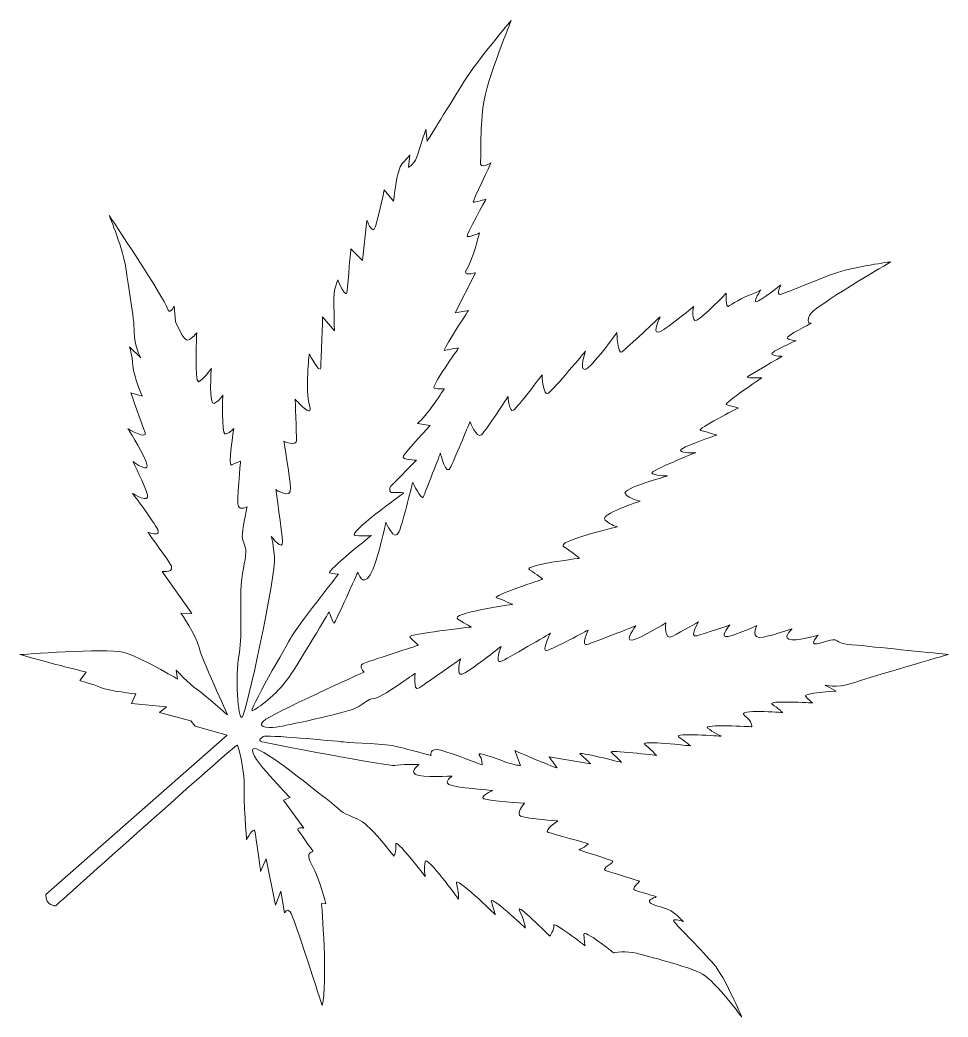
# Model space of a CAD drawing. Extents: x 566 to 1519, y -1337 to -562.
# Drawn here: x 1058.6 to 1125.7, y -684.5 to -612.3 of the extents above; entities that cross this region are included whole.
import ezdxf

# ---------------------------------------------------------------- set-up
doc = ezdxf.new("R2010")
doc.units = 0
doc.header["$MEASUREMENT"] = 0
doc.layers.add('katman 1', color=7, linetype='Continuous')

msp = doc.modelspace()

# ---------------------------------------------------------------- linework, layer by layer
at = {"layer": 'katman 1', "lineweight": 0}
msp.add_open_spline([(1063.337, -659.511), (1063.337, -659.511), (1062.888, -660.129), (1062.888, -660.129), (1062.888, -660.129), (1063.817, -660.377), (1064.387, -660.627), (1064.956, -660.876), (1066.941, -661.091), (1066.941, -661.091), (1066.941, -661.091), (1066.615, -661.786), (1066.615, -661.786), (1066.615, -661.786), (1069.157, -662.018), (1069.157, -662.018), (1069.157, -662.018), (1068.658, -662.432), (1068.658, -662.432), (1068.658, -662.432), (1070.905, -663.033), (1070.905, -663.033), (1070.905, -663.033), (1071.23, -663.425), (1071.23, -663.425), (1071.23, -663.425), (1073.546, -664.086), (1073.546, -664.086), (1073.546, -664.086), (1060.434, -675.6), (1060.434, -675.6), (1060.405, -676.434), (1061.129, -676.434), (1061.129, -676.434), (1061.129, -676.434), (1074.126, -664.784), (1074.258, -664.795), (1074.388, -664.807), (1074.821, -666.775), (1074.776, -667.736), (1074.732, -668.695), (1074.944, -671.652), (1074.944, -671.652), (1074.944, -671.652), (1075.474, -670.648), (1075.55, -671.027), (1075.626, -671.407), (1075.961, -673.936), (1075.961, -673.936), (1075.961, -673.936), (1076.374, -673.033), (1076.374, -673.033), (1076.374, -673.033), (1077.031, -676.38), (1077.031, -676.38), (1077.031, -676.38), (1077.429, -675.364), (1077.429, -675.364), (1077.429, -675.364), (1077.702, -676.944), (1077.702, -676.944), (1077.702, -676.944), (1077.868, -676.566), (1078.105, -676.85), (1078.344, -677.135), (1080.419, -683.638), (1080.419, -683.638), (1080.843, -682.121), (1080.373, -676.248), (1080.373, -676.248), (1080.373, -676.248), (1080.677, -676.276), (1080.677, -676.276), (1080.677, -676.276), (1080.248, -674.505), (1079.665, -673.465), (1079.083, -672.425), (1079.854, -672.583), (1079.738, -672.442), (1079.619, -672.3), (1078.999, -671.41), (1078.726, -671.035), (1078.456, -670.658), (1079.099, -670.806), (1079.099, -670.806), (1079.099, -670.806), (1077.618, -668.786), (1077.618, -668.786), (1077.618, -668.786), (1078.097, -668.588), (1078.097, -668.588), (1078.097, -668.588), (1075.066, -665.572), (1075.392, -665.096), (1075.719, -664.621), (1079.571, -667.803), (1080.697, -668.672), (1081.824, -669.542), (1081.625, -669.544), (1082.341, -669.873), (1083.055, -670.202), (1083.29, -670.245), (1083.896, -670.828), (1084.5, -671.409), (1085.597, -672.822), (1085.597, -672.822), (1085.597, -672.822), (1085.818, -672.559), (1085.74, -671.981), (1085.661, -671.405), (1087.871, -674.303), (1087.871, -674.303), (1087.871, -674.303), (1087.769, -673.745), (1087.861, -673.228), (1087.952, -672.71), (1090.285, -675.948), (1090.285, -675.948), (1090.285, -675.948), (1090.31, -675.447), (1090.129, -674.795), (1089.946, -674.142), (1092.944, -677.067), (1092.944, -677.067), (1092.944, -677.067), (1092.882, -676.798), (1092.655, -676.143), (1092.429, -675.486), (1095.112, -678.032), (1095.112, -678.032), (1095.112, -678.032), (1095.033, -677.456), (1094.702, -676.768), (1094.371, -676.08), (1096.877, -678.611), (1096.877, -678.611), (1096.877, -678.611), (1097.22, -678.203), (1097.167, -677.849), (1097.113, -677.492), (1099.441, -679.327), (1099.441, -679.327), (1099.441, -679.327), (1099.372, -678.904), (1099.342, -678.486), (1099.316, -678.068), (1101.498, -679.824), (1101.498, -679.824), (1101.498, -679.824), (1102.469, -679.661), (1103.152, -679.855), (1103.834, -680.051), (1106.943, -680.816), (1107.922, -681.366), (1108.901, -681.915), (1110.77, -684.476), (1110.77, -684.476), (1110.77, -684.476), (1109.536, -681.547), (1108.733, -680.63), (1107.93, -679.71), (1106.206, -677.977), (1105.898, -677.609), (1105.592, -677.24), (1106.548, -677.569), (1106.548, -677.569), (1106.548, -677.569), (1106.048, -677.043), (1105.667, -676.799), (1105.284, -676.557), (1104.502, -676.462), (1104.165, -676.223), (1103.823, -675.983), (1104.614, -675.777), (1104.614, -675.777), (1104.614, -675.777), (1103.311, -675.368), (1103.031, -675.299), (1102.753, -675.229), (1103.387, -674.64), (1103.387, -674.64), (1103.387, -674.64), (1101.281, -673.987), (1100.915, -673.865), (1100.557, -673.745), (1101.618, -673.261), (1101.429, -673.179), (1101.241, -673.097), (1098.995, -672.376), (1098.995, -672.376), (1098.995, -672.376), (1099.754, -671.986), (1099.648, -671.93), (1099.545, -671.877), (1097.127, -671.241), (1096.777, -671.109), (1096.426, -670.977), (1097.461, -670.286), (1097.461, -670.286), (1097.461, -670.286), (1095.293, -670.12), (1094.822, -669.954), (1094.351, -669.788), (1095.057, -669.006), (1095.057, -669.006), (1095.057, -669.006), (1092.5, -668.83), (1092.12, -668.68), (1091.742, -668.529), (1092.75, -668.08), (1092.75, -668.08), (1092.75, -668.08), (1089.969, -667.867), (1089.586, -667.642), (1089.206, -667.418), (1089.831, -667.033), (1089.831, -667.033), (1089.831, -667.033), (1087.616, -667.16), (1087.178, -666.921), (1086.739, -666.683), (1087.442, -666.189), (1087.442, -666.189), (1087.442, -666.189), (1085.995, -666.189), (1085.678, -666.275), (1085.359, -666.358), (1076.376, -664.649), (1076.055, -664.555), (1075.736, -664.46), (1075.996, -664.303), (1076.157, -664.17), (1076.318, -664.037), (1081.176, -664.481), (1081.971, -664.571), (1082.769, -664.66), (1084.985, -664.683), (1085.867, -664.912), (1086.751, -665.141), (1088.291, -665.546), (1088.291, -665.546), (1088.291, -665.546), (1088.151, -664.94), (1089, -665.165), (1089.852, -665.393), (1091.992, -666.23), (1091.992, -666.23), (1091.992, -666.23), (1092.016, -665.789), (1091.779, -665.504), (1091.541, -665.22), (1093.037, -665.783), (1093.687, -666.023), (1094.338, -666.263), (1094.766, -666.27), (1094.766, -666.27), (1094.766, -666.27), (1094.353, -665.197), (1094.353, -665.197), (1094.353, -665.197), (1097.484, -666.535), (1097.412, -666.447), (1097.336, -666.357), (1096.828, -665.636), (1096.828, -665.636), (1096.828, -665.636), (1099.839, -666.143), (1099.839, -666.143), (1099.839, -666.143), (1099.372, -665.689), (1099.08, -665.449), (1098.791, -665.208), (1102.082, -666.052), (1102.082, -666.052), (1102.082, -666.052), (1101.524, -665.493), (1101.315, -665.307), (1101.104, -665.119), (1104.609, -665.546), (1104.609, -665.546), (1104.609, -665.546), (1104.145, -665.06), (1103.762, -664.746), (1103.38, -664.432), (1107.073, -664.851), (1107.073, -664.851), (1107.073, -664.851), (1106.627, -664.499), (1106.197, -664.196), (1105.763, -663.894), (1109.291, -664.15), (1109.291, -664.15), (1109.291, -664.15), (1108.692, -663.866), (1108.292, -663.568), (1107.892, -663.267), (1111.489, -663.466), (1111.489, -663.466), (1111.489, -663.466), (1111.586, -663.114), (1110.958, -662.645), (1110.326, -662.176), (1113.737, -662.439), (1113.737, -662.439), (1113.737, -662.439), (1113.403, -662.144), (1112.969, -661.842), (1112.536, -661.539), (1115.902, -661.749), (1115.902, -661.749), (1115.902, -661.749), (1115.565, -661.489), (1115.371, -661.256), (1115.182, -661.025), (1117.594, -660.886), (1117.594, -660.886), (1117.594, -660.886), (1116.794, -660.466), (1116.794, -660.466), (1116.794, -660.466), (1117.611, -660.69), (1118.748, -660.316), (1119.881, -659.943), (1125.693, -658.241), (1125.693, -658.241), (1125.693, -658.241), (1121.315, -657.792), (1119.669, -657.624), (1118.024, -657.455), (1118.083, -657.529), (1117.681, -657.26), (1117.278, -656.994), (1116.778, -657.409), (1116.2, -657.469), (1115.619, -657.532), (1116.306, -656.838), (1116.306, -656.838), (1116.306, -656.838), (1114.617, -657.341), (1114.175, -657.135), (1113.732, -656.931), (1114.477, -656.375), (1114.392, -656.383), (1114.308, -656.393), (1113.337, -656.78), (1112.333, -656.984), (1111.328, -657.188), (1111.85, -656.151), (1111.85, -656.151), (1111.85, -656.151), (1109.929, -657.028), (1109.59, -656.948), (1109.253, -656.867), (1109.916, -656.105), (1109.916, -656.105), (1109.916, -656.105), (1108.132, -656.714), (1107.525, -656.889), (1106.918, -657.063), (1107.65, -655.88), (1107.65, -655.88), (1107.65, -655.88), (1106.437, -656.558), (1105.779, -656.925), (1105.121, -657.292), (1105.276, -655.959), (1105.276, -655.959), (1105.276, -655.959), (1103.464, -657.075), (1102.844, -657.198), (1102.225, -657.321), (1103.102, -656.169), (1103.102, -656.169), (1103.102, -656.169), (1099.999, -657.397), (1099.561, -657.522), (1099.12, -657.644), (1099.655, -656.479), (1099.655, -656.479), (1099.655, -656.479), (1097.081, -657.869), (1096.663, -657.947), (1096.244, -658.022), (1096.923, -656.706), (1096.923, -656.706), (1096.923, -656.706), (1093.741, -658.6), (1093.321, -658.743), (1092.895, -658.885), (1093.354, -657.662), (1093.354, -657.662), (1093.354, -657.662), (1091.016, -659.518), (1090.54, -659.671), (1090.066, -659.826), (1090.428, -658.56), (1090.428, -658.56), (1090.428, -658.56), (1087.756, -660.453), (1087.376, -660.68), (1086.994, -660.909), (1087.144, -659.607), (1087.144, -659.607), (1087.144, -659.607), (1084.644, -661.417), (1084.151, -661.435), (1083.657, -661.456), (1083.629, -661.749), (1082.806, -662.134), (1081.982, -662.518), (1077.575, -663.413), (1077.243, -663.48), (1076.907, -663.55), (1075.556, -663.589), (1076.163, -663.053), (1076.771, -662.518), (1083.456, -659.513), (1083.456, -659.513), (1083.456, -659.513), (1083.022, -659.064), (1083.348, -658.913), (1083.674, -658.761), (1087.382, -657.573), (1087.382, -657.573), (1087.382, -657.573), (1086.866, -657.13), (1086.747, -656.958), (1086.634, -656.783), (1091.218, -656.248), (1091.218, -656.248), (1091.218, -656.248), (1090.887, -656.104), (1090.234, -655.682), (1089.583, -655.261), (1094.193, -654.614), (1094.193, -654.614), (1094.193, -654.614), (1093.422, -654.266), (1093.04, -654.132), (1092.658, -653.999), (1096.382, -652.795), (1096.382, -652.795), (1096.382, -652.795), (1095.987, -652.462), (1095.424, -652.115), (1094.865, -651.769), (1099.036, -651.281), (1099.036, -651.281), (1099.036, -651.281), (1098.565, -650.861), (1097.896, -650.453), (1097.224, -650.047), (1101.774, -649.002), (1101.774, -649.002), (1101.774, -649.002), (1101.34, -648.911), (1100.882, -648.508), (1100.43, -648.105), (1103.426, -647.145), (1103.426, -647.145), (1103.426, -647.145), (1102.617, -646.974), (1102.34, -646.602), (1102.06, -646.232), (1105.399, -645.322), (1105.399, -645.322), (1105.399, -645.322), (1104.382, -645.296), (1104.266, -645.12), (1104.152, -644.945), (1107.428, -643.634), (1107.428, -643.634), (1107.428, -643.634), (1106.454, -643.693), (1106.342, -643.486), (1106.229, -643.279), (1108.958, -642.36), (1108.958, -642.36), (1108.958, -642.36), (1108.08, -642.1), (1107.772, -642.021), (1107.466, -641.946), (1110.517, -640.399), (1110.517, -640.399), (1110.517, -640.399), (1109.895, -640.228), (1109.655, -640.157), (1109.414, -640.085), (1112.228, -638.224), (1112.228, -638.224), (1112.228, -638.224), (1111.142, -638.256), (1111.165, -638.176), (1111.191, -638.095), (1113.704, -636.665), (1113.704, -636.665), (1113.704, -636.665), (1113.128, -636.664), (1112.947, -636.515), (1112.761, -636.367), (1114.695, -635.541), (1114.695, -635.541), (1114.695, -635.541), (1114.175, -635.494), (1114.055, -635.35), (1113.936, -635.209), (1115.781, -634.276), (1115.781, -634.276), (1115.781, -634.276), (1115.411, -634.342), (1115.669, -633.707), (1115.924, -633.073), (1121.563, -629.826), (1121.563, -629.826), (1121.563, -629.826), (1118.92, -630.161), (1117.407, -630.695), (1115.898, -631.23), (1113.875, -632.129), (1113.556, -632.183), (1113.24, -632.234), (1113.587, -631.495), (1113.587, -631.495), (1113.587, -631.495), (1112.116, -632.658), (1111.835, -632.714), (1111.549, -632.77), (1112.161, -631.841), (1112.161, -631.841), (1112.161, -631.841), (1112.031, -632.008), (1111.455, -632.186), (1110.879, -632.364), (1109.972, -632.938), (1109.796, -633.053), (1109.62, -633.169), (1109.638, -632.102), (1109.638, -632.102), (1109.638, -632.102), (1107.95, -633.838), (1107.52, -634.046), (1107.089, -634.253), (1107.28, -633.07), (1107.28, -633.07), (1107.28, -633.07), (1105.162, -634.832), (1104.726, -634.923), (1104.29, -635.013), (1104.861, -633.817), (1104.861, -633.817), (1104.861, -633.817), (1102.432, -636.076), (1102.113, -636.344), (1101.794, -636.609), (1101.733, -634.946), (1101.733, -634.946), (1101.733, -634.946), (1099.905, -637.521), (1099.436, -637.61), (1098.967, -637.699), (1099.474, -636.283), (1099.474, -636.283), (1099.474, -636.283), (1097.167, -639.046), (1096.779, -639.338), (1096.39, -639.63), (1096.326, -638), (1096.326, -638), (1096.326, -638), (1094.565, -640.369), (1094.249, -640.57), (1093.935, -640.772), (1093.866, -639.566), (1093.866, -639.566), (1093.866, -639.566), (1092.275, -642.035), (1091.934, -642.347), (1091.594, -642.66), (1091.116, -641.401), (1091.116, -641.401), (1091.116, -641.401), (1090.088, -643.854), (1089.732, -644.661), (1089.379, -645.465), (1088.971, -643.67), (1088.971, -643.67), (1088.971, -643.67), (1087.871, -646.512), (1087.743, -646.828), (1087.615, -647.145), (1086.966, -645.788), (1086.966, -645.788), (1086.966, -645.788), (1086.308, -648.505), (1085.984, -649.346), (1085.66, -650.188), (1085.025, -648.666), (1085.025, -648.666), (1085.025, -648.666), (1084.452, -651.523), (1083.891, -652.472), (1083.325, -653.423), (1083.004, -652.276), (1083.004, -652.276), (1083.004, -652.276), (1081.355, -655.939), (1081.284, -655.965), (1081.217, -655.992), (1080.913, -655.157), (1080.913, -655.157), (1080.913, -655.157), (1078.905, -658.606), (1077.998, -659.905), (1077.09, -661.201), (1075.719, -662.161), (1075.359, -662.309), (1075.002, -662.457), (1077.903, -657.514), (1078.221, -656.918), (1078.538, -656.322), (1081.589, -652.428), (1081.589, -652.428), (1081.589, -652.428), (1081.214, -652.409), (1080.959, -652.321), (1080.704, -652.23), (1083.983, -649.622), (1083.983, -649.622), (1083.983, -649.622), (1083.534, -649.696), (1082.816, -649.63), (1082.099, -649.564), (1086.318, -646.565), (1086.318, -646.565), (1086.318, -646.565), (1086.065, -646.476), (1085.584, -646.515), (1085.105, -646.553), (1085.38, -646.053), (1085.38, -646.053), (1085.38, -646.053), (1087.246, -644.169), (1087.246, -644.169), (1087.246, -644.169), (1086.094, -644.195), (1086.303, -643.869), (1086.515, -643.545), (1088.232, -641.663), (1088.232, -641.663), (1088.232, -641.663), (1087.325, -641.515), (1087.325, -641.515), (1087.924, -641.077), (1089.247, -639.012), (1089.247, -639.012), (1089.247, -639.012), (1088.799, -639.053), (1088.526, -638.977), (1088.253, -638.903), (1090.287, -636.066), (1090.287, -636.066), (1090.287, -636.066), (1089.421, -636.185), (1089.254, -636.236), (1089.086, -636.285), (1090.998, -633.338), (1090.998, -633.338), (1090.998, -633.338), (1090.03, -633.511), (1090.03, -633.511), (1090.03, -633.511), (1091.51, -630.623), (1091.51, -630.623), (1091.51, -630.623), (1090.481, -630.906), (1090.874, -630.368), (1091.269, -629.83), (1091.789, -627.74), (1091.789, -627.74), (1091.789, -627.74), (1091.019, -628.081), (1090.912, -627.987), (1090.805, -627.895), (1092.26, -625.3), (1092.26, -625.3), (1092.26, -625.3), (1091.432, -625.537), (1091.352, -625.514), (1091.273, -625.489), (1092.63, -622.672), (1092.63, -622.672), (1092.63, -622.672), (1091.778, -623.169), (1091.865, -622.585), (1091.952, -622), (1091.809, -620.526), (1092.072, -618.527), (1092.337, -616.531), (1094.138, -612.323), (1094.087, -612.368), (1094.032, -612.412), (1091.597, -615.313), (1090.67, -616.804), (1089.746, -618.296), (1088.011, -621.097), (1088.011, -621.097), (1088.011, -621.097), (1087.924, -620.235), (1087.924, -620.235), (1087.924, -620.235), (1087.595, -621.141), (1087.371, -621.958), (1087.149, -622.775), (1086.654, -622.978), (1086.654, -622.978), (1086.654, -622.978), (1086.766, -622.101), (1086.766, -622.101), (1086.766, -622.101), (1086.655, -622.223), (1086.216, -622.708), (1085.777, -623.193), (1085.589, -625.428), (1085.589, -625.428), (1085.589, -625.428), (1084.908, -624.609), (1084.908, -624.609), (1084.908, -624.609), (1084.373, -627.222), (1084.187, -627.468), (1084.001, -627.712), (1083.656, -626.827), (1083.656, -626.827), (1083.656, -626.827), (1083.323, -629.723), (1083.323, -629.723), (1083.323, -629.723), (1082.497, -628.874), (1082.497, -628.874), (1082.497, -628.874), (1082.278, -631.253), (1082.232, -631.956), (1082.186, -632.657), (1081.551, -631.136), (1081.551, -631.136), (1081.551, -631.136), (1081.426, -631.419), (1081.319, -631.87), (1081.212, -632.321), (1081.311, -634.827), (1081.311, -634.827), (1081.311, -634.827), (1080.453, -633.797), (1080.453, -633.797), (1080.453, -633.797), (1080.355, -637.009), (1080.312, -637.499), (1080.267, -637.988), (1079.481, -636.502), (1079.481, -636.502), (1079.481, -636.502), (1079.177, -639.106), (1079.502, -640.22), (1079.83, -641.334), (1078.461, -639.762), (1078.461, -639.762), (1078.461, -639.762), (1078.559, -642.27), (1078.564, -642.747), (1078.571, -643.226), (1077.656, -642.811), (1077.656, -642.811), (1077.656, -642.811), (1078.063, -645.363), (1078.133, -646.208), (1078.202, -647.052), (1077.07, -646.308), (1077.07, -646.308), (1077.07, -646.308), (1077.501, -649.322), (1077.549, -650.066), (1077.595, -650.81), (1076.728, -649.694), (1076.728, -649.694), (1076.728, -649.694), (1076.855, -649.921), (1076.968, -651.18), (1077.083, -652.439), (1074.946, -662.5), (1074.627, -662.766), (1074.306, -663.033), (1074.138, -659.648), (1074.386, -658.356), (1074.638, -657.065), (1074.505, -654.916), (1074.539, -653.653), (1074.574, -652.391), (1074.883, -651.498), (1074.895, -650.859), (1074.905, -650.219), (1074.586, -650.125), (1074.643, -649.472), (1074.704, -648.821), (1074.984, -647.563), (1074.984, -647.563), (1074.984, -647.563), (1074.502, -647.782), (1074.36, -647.539), (1074.219, -647.295), (1074.513, -644.249), (1074.513, -644.249), (1074.513, -644.249), (1074.123, -644.393), (1073.847, -644.532), (1073.572, -644.672), (1074.024, -641.888), (1074.024, -641.888), (1074.024, -641.888), (1073.623, -642.311), (1073.379, -642.271), (1073.137, -642.234), (1073.225, -639.481), (1073.225, -639.481), (1073.225, -639.481), (1073.026, -639.856), (1072.611, -640.083), (1072.196, -640.307), (1072.4, -637.549), (1072.4, -637.549), (1072.4, -637.549), (1071.759, -638.442), (1071.474, -638.498), (1071.189, -638.554), (1071.339, -634.969), (1071.339, -634.969), (1071.339, -634.969), (1071.002, -635.398), (1070.696, -635.502), (1070.39, -635.606), (1069.817, -634.156), (1069.817, -634.156), (1069.817, -634.156), (1069.707, -633.043), (1069.707, -633.043), (1069.707, -633.043), (1069.358, -633.784), (1069.201, -633.162), (1069.045, -632.54), (1065.015, -626.466), (1065.015, -626.466), (1065.015, -626.466), (1066.075, -629.079), (1066.225, -630.309), (1066.374, -631.538), (1066.832, -633.896), (1066.822, -634.9), (1066.812, -635.903), (1067.293, -636.769), (1067.293, -636.769), (1067.293, -636.769), (1066.478, -635.971), (1066.478, -635.971), (1066.478, -635.971), (1066.669, -636.563), (1066.73, -637.358), (1066.788, -638.151), (1067.4, -639.54), (1067.4, -639.54), (1067.4, -639.54), (1066.582, -639.316), (1066.582, -639.316), (1066.582, -639.316), (1067.391, -641.592), (1067.602, -642.171), (1067.813, -642.749), (1066.36, -641.909), (1066.36, -641.909), (1066.36, -641.909), (1067.255, -643.274), (1067.686, -644.299), (1068.12, -645.324), (1066.735, -644.276), (1066.735, -644.276), (1066.735, -644.276), (1067.579, -646.013), (1067.781, -646.69), (1067.981, -647.364), (1066.707, -646.591), (1066.707, -646.591), (1066.707, -646.591), (1068.259, -648.64), (1068.522, -649.206), (1068.782, -649.772), (1067.798, -649.385), (1067.798, -649.385), (1067.798, -649.385), (1068.82, -650.794), (1069.371, -651.6), (1069.922, -652.406), (1068.838, -652.225), (1068.838, -652.225), (1068.838, -652.225), (1070.99, -655.281), (1070.99, -655.281), (1070.99, -655.281), (1070.204, -655.241), (1070.204, -655.241), (1070.204, -655.241), (1071.304, -656.854), (1071.485, -657.652), (1071.668, -658.448), (1073.572, -662.617), (1073.572, -662.617), (1073.572, -662.617), (1071.961, -661.187), (1071.374, -660.772), (1070.789, -660.357), (1069.858, -659.385), (1069.858, -659.385), (1069.858, -659.385), (1069.962, -660.018), (1069.962, -660.018), (1069.962, -660.018), (1067.219, -658.386), (1065.999, -658.077), (1064.778, -657.767), (1058.555, -658.249), (1058.555, -658.249), (1058.555, -658.249), (1060.735, -658.843), (1061.509, -659.046), (1062.275, -659.251), (1063.337, -659.511), (1063.337, -659.511)], degree=3, knots=[0, 0, 0, 0, 1, 1, 1, 2, 2, 2, 3, 3, 3, 4, 4, 4, 5, 5, 5, 6, 6, 6, 7, 7, 7, 8, 8, 8, 9, 9, 9, 10, 10, 10, 11, 11, 11, 12, 12, 12, 13, 13, 13, 14, 14, 14, 15, 15, 15, 16, 16, 16, 17, 17, 17, 18, 18, 18, 19, 19, 19, 20, 20, 20, 21, 21, 21, 22, 22, 22, 23, 23, 23, 24, 24, 24, 25, 25, 25, 26, 26, 26, 27, 27, 27, 28, 28, 28, 29, 29, 29, 30, 30, 30, 31, 31, 31, 32, 32, 32, 33, 33, 33, 34, 34, 34, 35, 35, 35, 36, 36, 36, 37, 37, 37, 38, 38, 38, 39, 39, 39, 40, 40, 40, 41, 41, 41, 42, 42, 42, 43, 43, 43, 44, 44, 44, 45, 45, 45, 46, 46, 46, 47, 47, 47, 48, 48, 48, 49, 49, 49, 50, 50, 50, 51, 51, 51, 52, 52, 52, 53, 53, 53, 54, 54, 54, 55, 55, 55, 56, 56, 56, 57, 57, 57, 58, 58, 58, 59, 59, 59, 60, 60, 60, 61, 61, 61, 62, 62, 62, 63, 63, 63, 64, 64, 64, 65, 65, 65, 66, 66, 66, 67, 67, 67, 68, 68, 68, 69, 69, 69, 70, 70, 70, 71, 71, 71, 72, 72, 72, 73, 73, 73, 74, 74, 74, 75, 75, 75, 76, 76, 76, 77, 77, 77, 78, 78, 78, 79, 79, 79, 80, 80, 80, 81, 81, 81, 82, 82, 82, 83, 83, 83, 84, 84, 84, 85, 85, 85, 86, 86, 86, 87, 87, 87, 88, 88, 88, 89, 89, 89, 90, 90, 90, 91, 91, 91, 92, 92, 92, 93, 93, 93, 94, 94, 94, 95, 95, 95, 96, 96, 96, 97, 97, 97, 98, 98, 98, 99, 99, 99, 100, 100, 100, 101, 101, 101, 102, 102, 102, 103, 103, 103, 104, 104, 104, 105, 105, 105, 106, 106, 106, 107, 107, 107, 108, 108, 108, 109, 109, 109, 110, 110, 110, 111, 111, 111, 112, 112, 112, 113, 113, 113, 114, 114, 114, 115, 115, 115, 116, 116, 116, 117, 117, 117, 118, 118, 118, 119, 119, 119, 120, 120, 120, 121, 121, 121, 122, 122, 122, 123, 123, 123, 124, 124, 124, 125, 125, 125, 126, 126, 126, 127, 127, 127, 128, 128, 128, 129, 129, 129, 130, 130, 130, 131, 131, 131, 132, 132, 132, 133, 133, 133, 134, 134, 134, 135, 135, 135, 136, 136, 136, 137, 137, 137, 138, 138, 138, 139, 139, 139, 140, 140, 140, 141, 141, 141, 142, 142, 142, 143, 143, 143, 144, 144, 144, 145, 145, 145, 146, 146, 146, 147, 147, 147, 148, 148, 148, 149, 149, 149, 150, 150, 150, 151, 151, 151, 152, 152, 152, 153, 153, 153, 154, 154, 154, 155, 155, 155, 156, 156, 156, 157, 157, 157, 158, 158, 158, 159, 159, 159, 160, 160, 160, 161, 161, 161, 162, 162, 162, 163, 163, 163, 164, 164, 164, 165, 165, 165, 166, 166, 166, 167, 167, 167, 168, 168, 168, 169, 169, 169, 170, 170, 170, 171, 171, 171, 172, 172, 172, 173, 173, 173, 174, 174, 174, 175, 175, 175, 176, 176, 176, 177, 177, 177, 178, 178, 178, 179, 179, 179, 180, 180, 180, 181, 181, 181, 182, 182, 182, 183, 183, 183, 184, 184, 184, 185, 185, 185, 186, 186, 186, 187, 187, 187, 188, 188, 188, 189, 189, 189, 190, 190, 190, 191, 191, 191, 192, 192, 192, 193, 193, 193, 194, 194, 194, 195, 195, 195, 196, 196, 196, 197, 197, 197, 198, 198, 198, 199, 199, 199, 200, 200, 200, 201, 201, 201, 202, 202, 202, 203, 203, 203, 204, 204, 204, 205, 205, 205, 206, 206, 206, 207, 207, 207, 208, 208, 208, 209, 209, 209, 210, 210, 210, 211, 211, 211, 212, 212, 212, 213, 213, 213, 214, 214, 214, 215, 215, 215, 216, 216, 216, 217, 217, 217, 218, 218, 218, 219, 219, 219, 220, 220, 220, 221, 221, 221, 222, 222, 222, 223, 223, 223, 224, 224, 224, 225, 225, 225, 226, 226, 226, 227, 227, 227, 228, 228, 228, 229, 229, 229, 230, 230, 230, 231, 231, 231, 232, 232, 232, 233, 233, 233, 234, 234, 234, 235, 235, 235, 236, 236, 236, 237, 237, 237, 238, 238, 238, 239, 239, 239, 240, 240, 240, 241, 241, 241, 242, 242, 242, 243, 243, 243, 244, 244, 244, 245, 245, 245, 246, 246, 246, 247, 247, 247, 248, 248, 248, 249, 249, 249, 250, 250, 250, 251, 251, 251, 252, 252, 252, 253, 253, 253, 254, 254, 254, 255, 255, 255, 256, 256, 256, 257, 257, 257, 258, 258, 258, 259, 259, 259, 260, 260, 260, 261, 261, 261, 262, 262, 262, 263, 263, 263, 264, 264, 264, 265, 265, 265, 266, 266, 266, 267, 267, 267, 268, 268, 268, 269, 269, 269, 270, 270, 270, 271, 271, 271, 272, 272, 272, 273, 273, 273, 274, 274, 274, 275, 275, 275, 276, 276, 276, 277, 277, 277, 278, 278, 278, 279, 279, 279, 280, 280, 280, 281, 281, 281, 282, 282, 282, 283, 283, 283, 284, 284, 284, 285, 285, 285, 286, 286, 286, 287, 287, 287, 288, 288, 288, 289, 289, 289, 290, 290, 290, 291, 291, 291, 292, 292, 292, 293, 293, 293, 294, 294, 294, 295, 295, 295, 296, 296, 296, 297, 297, 297, 298, 298, 298, 299, 299, 299, 300, 300, 300, 301, 301, 301, 302, 302, 302, 303, 303, 303, 304, 304, 304, 305, 305, 305, 306, 306, 306, 307, 307, 307, 308, 308, 308, 309, 309, 309, 310, 310, 310, 311, 311, 311, 311], dxfattribs=at)

doc.saveas('drawing.dxf')
